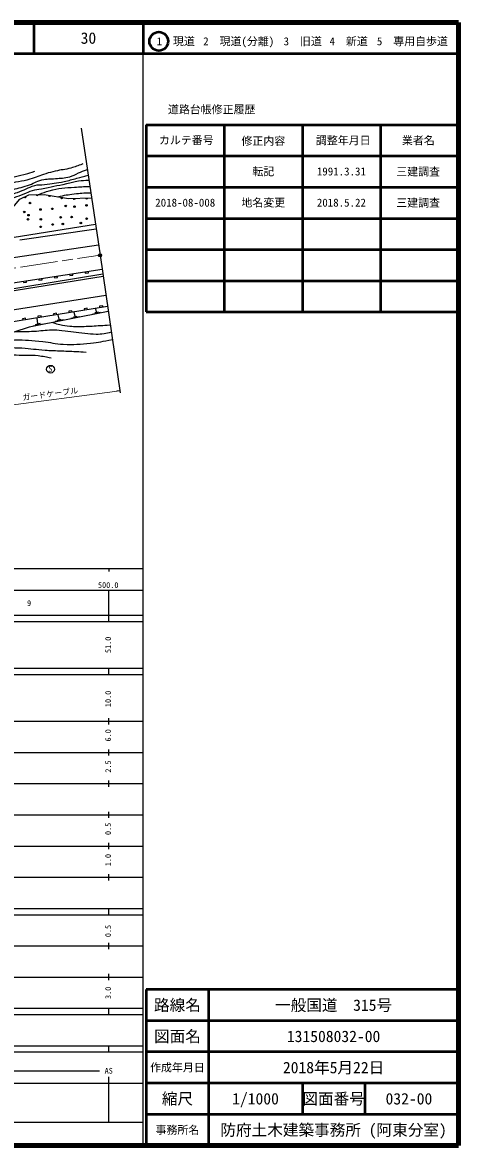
# Model space of a CAD drawing. Units: millimetres at full size, sheet at 1:1000; details may follow other scales. Extents: x 40000 to 680000, y 20000 to 380000.
# Drawn here: x 540392 to 680000, y 20000 to 380000 of the extents above; entities that cross this region are included whole.
import ezdxf
from ezdxf.enums import TextEntityAlignment as Align

# ---------------------------------------------------------------- set-up
doc = ezdxf.new("R2010")
doc.units = ezdxf.units.MM
doc.header["$LTSCALE"] = 1000
doc.header["$PDMODE"] = 32
doc.header["$PDSIZE"] = 500
doc.linetypes.add('CHAIN', pattern=[18.5, 12, -1.5, 3.5, -1.5])
for name, color, linetype, lineweight in [('M-BGD', 7, 'Continuous', 25), ('M-BMK', 2, 'CHAIN', 13), ('M-BMK-SRVR', 3, 'Continuous', 25), ('M-STR-HTXT', 7, 'Continuous', 13), ('M-TTL', 2, 'Continuous', 140), ('M-TTL-BAND', 7, 'Continuous', 25), ('M-TTL-FRAM', 2, 'Continuous', 50), ('M-TTL-LINE', 7, 'Continuous', 50)]:
    doc.layers.add(name, color=color, linetype=linetype, lineweight=lineweight)
doc.layers.add('M-OTRS', color=6, linetype='Continuous')
doc.layers.add('M-TTL-TXT', color=7, linetype='Continuous')
doc.styles.add('ＭＳ ゴシック', font='')
doc.styles.get('ＭＳ ゴシック').set_extended_font_data('MS Gothic')

msp = doc.modelspace()

# ---------------------------------------------------------------- linework, layer by layer
at = {"layer": 'M-BGD'}
for p, q in [((512546, 307082), (563756, 315337)), ((563991, 313738), (539546, 310227)), ((352808, 277558), (564727, 308726)), ((566114, 299274), (508405, 289841)), ((555480, 299368), (555556, 298874)), ((555556, 298874), (556545, 299025)), ((556545, 299025), (556469, 299519)), ((560423, 300124), (560499, 299630)), ((560499, 299630), (561487, 299781)), ((561487, 299781), (561411, 300275)), ((508452, 289331), (566200, 298686)), ((540653, 297099), (540729, 296605)), ((540729, 296605), (541717, 296756)), ((541717, 296756), (541642, 297250)), ((545595, 297855), (545671, 297361)), ((545671, 297361), (546660, 297512)), ((546660, 297512), (546584, 298006)), ((550538, 298612), (550614, 298117)), ((550614, 298117), (551602, 298269)), ((551602, 298269), (551526, 298763)), ((426127, 270322), (567089, 292633)), ((561135, 288386), (560148, 288226)), ((560148, 288226), (560228, 287733)), ((561215, 287893), (561135, 288386)), ((564136, 287275), (563917, 288212)), ((566071, 289187), (565084, 289027)), ((565084, 289027), (565164, 288533)), ((566151, 288693), (566071, 289187)), ((541393, 285186), (540406, 285026)), ((540406, 285026), (540486, 284532)), ((541473, 284692), (541393, 285186)), ((567864, 287351), (542492, 282349)), ((545347, 283492), (545058, 285115)), ((546329, 285986), (545342, 285826)), ((545342, 285826), (545422, 285332)), ((546409, 285492), (546329, 285986)), ((551264, 286786), (550277, 286626)), ((550277, 286626), (550357, 286133)), ((550841, 284200), (553478, 284778)), ((551344, 286293), (551264, 286786)), ((551614, 284590), (552776, 284879)), ((552183, 284879), (551848, 286260)), ((556200, 287586), (555213, 287426)), ((555213, 287426), (555293, 286933)), ((555909, 285199), (558546, 285777)), ((556280, 287093), (556200, 287586)), ((556681, 285589), (557844, 285878)), ((557251, 285878), (556959, 287077)), ((562743, 286538), (565399, 287123)), ((563566, 286994), (564721, 287229)), ((542492, 282349), (537673, 280769)), ((543779, 282759), (547040, 283438)), ((544598, 283204), (546197, 283570))]:
    msp.add_line(p, q, dxfattribs=at)
for points in [[(500291, 302478), (503684, 306364), (508661, 310155), (512748, 311933), (524656, 314302), (534372, 317264), (539552, 323351), (542413, 324773), (547326, 324864), (555172, 323553), (562509, 323834)], [(69612, 299261), (91235, 295729), (128396, 289398), (205387, 275225), (247153, 267286), (253373, 266279), (260877, 265213), (275569, 263988), (292828, 263514), (303137, 263751), (311825, 264225), (342144, 267640), (507994, 292101), (565867, 300957)], [(567632, 288933), (510328, 279643), (371476, 258604), (329550, 252748)]]:
    msp.add_lwpolyline(points, dxfattribs=at)
msp.add_circle((549378, 268841), 1250, dxfattribs=at)
for centre, start, end in [((541169, 324285), 222.68448, 10.16407), ((545079, 324939), 197.3178, 344.79739), ((549076, 324689), 186.7771, 334.25669), ((553022, 324030), 186.7771, 334.25669), ((556967, 323738), 198.45286, 345.93245), ((560964, 323891), 198.45286, 345.93245)]:
    msp.add_arc(centre, 417, start, end, dxfattribs=at)
for points, knots in [([(464120, 320770), (465545, 320607), (465996, 320601), (467201, 320573), (469850, 320509), (471311, 321023), (473955, 321205), (475664, 321322), (476627, 321394), (478339, 321323), (480402, 321238), (481550, 321037), (483591, 320731), (486517, 320291), (488068, 319474), (491016, 319230), (492139, 319137), (492773, 319223), (493900, 319230), (495288, 319239), (496067, 319199), (497454, 319269), (499142, 319354), (500079, 319516), (501759, 319704), (503752, 319927), (504879, 319990), (506854, 320336), (508705, 320660), (509738, 320879), (511554, 321362), (513567, 321899), (514630, 322426), (516649, 322942), (518472, 323409), (519540, 323454), (521388, 323811), (524278, 324370), (525870, 324830), (528774, 325312), (531813, 325817), (533569, 325754), (536594, 326339), (538754, 326756), (539946, 327098), (542044, 327761), (543860, 328335), (544732, 329099), (546586, 329538), (548245, 329931), (549235, 329783), (550930, 329972), (552721, 330173), (553776, 330039), (555512, 330525), (556649, 330844), (557189, 331289), (558276, 331750), (559401, 332226), (559771, 332370), (561176, 332920)], [0, 0, 0, 0, 1, 1, 1, 2, 2, 2, 3, 3, 3, 4, 4, 4, 5, 5, 5, 6, 6, 6, 7, 7, 7, 8, 8, 8, 9, 9, 9, 10, 10, 10, 11, 11, 11, 12, 12, 12, 13, 13, 13, 14, 14, 14, 15, 15, 15, 16, 16, 16, 17, 17, 17, 18, 18, 18, 19, 19, 19, 20, 20, 20, 20]), ([(559717, 334639), (557938, 333956), (557395, 333766), (555866, 333336), (553957, 332799), (552816, 332802), (550890, 332329), (549701, 332036), (549034, 331873), (547868, 331499), (545861, 330857), (544793, 330325), (542774, 329722), (541369, 329303), (540541, 329224), (539101, 328952), (536588, 328478), (535165, 328304), (532643, 327886), (529727, 327402), (528036, 327399), (525179, 326642), (524377, 326429), (523963, 326194), (523164, 325970), (521728, 325568), (520889, 325485), (519432, 325163), (516965, 324617), (515594, 324263), (513124, 323730), (510860, 323241), (509582, 323011), (507312, 322552), (505377, 322160), (504309, 321859), (502359, 321551), (500584, 321271), (499592, 321011), (497796, 320972), (496584, 320945), (495908, 321096), (494706, 321253), (493217, 321447), (492394, 321628), (490915, 321885), (488232, 322349), (487377, 322528), (484064, 323177)], [0, 0, 0, 0, 1, 1, 1, 2, 2, 2, 3, 3, 3, 4, 4, 4, 5, 5, 5, 6, 6, 6, 7, 7, 7, 8, 8, 8, 9, 9, 9, 10, 10, 10, 11, 11, 11, 12, 12, 12, 13, 13, 13, 14, 14, 14, 15, 15, 15, 16, 16, 16, 16]), ([(490848, 324627), (493410, 324135), (494232, 323978), (496430, 323864), (498639, 323749), (499885, 323873), (502091, 324048), (504427, 324234), (505743, 324355), (508041, 324812), (510425, 325285), (511691, 325838), (514044, 326444), (516298, 327025), (517544, 327439), (519837, 327836), (522961, 328378), (524765, 328314), (527894, 328824), (533149, 329680), (536153, 329962), (541283, 331391), (542491, 331727), (542920, 331824), (544363, 332299)], [0, 0, 0, 0, 1, 1, 1, 2, 2, 2, 3, 3, 3, 4, 4, 4, 5, 5, 5, 6, 6, 6, 7, 7, 7, 8, 8, 8, 8]), ([(561705, 329312), (560127, 329283), (559636, 329262), (558323, 329088), (556799, 328886), (555982, 328569), (554479, 328245), (551346, 327571), (549591, 327188), (546448, 326560), (545289, 326329), (544613, 326322), (543473, 326007), (542408, 325713), (541885, 325335), (540853, 324939), (539603, 324458), (538906, 324173), (537626, 323780), (536408, 323406), (535712, 323232), (534462, 322989), (533220, 322748), (532509, 322698), (531255, 322533), (530016, 322370), (529319, 322300), (528076, 322167), (525282, 321869), (523694, 321898), (520915, 321483), (519383, 321253), (518547, 320994), (517018, 320745), (515634, 320520), (514847, 320474), (513463, 320245), (511796, 319969), (510858, 319821), (509208, 319456), (507988, 319186), (507320, 318974), (506109, 318670), (504895, 318365), (504215, 318195), (502999, 317898), (501663, 317572), (500935, 317284), (499576, 317082), (498752, 316959), (498276, 317088), (497443, 317082), (495026, 317062), (493673, 316957), (491256, 316976), (485901, 317019), (482906, 317305), (477551, 317351), (473756, 317384), (471628, 317157), (467835, 317272), (465533, 317342), (464246, 317453), (461950, 317628), (459804, 317791), (458593, 317812), (456461, 318102), (454739, 318336), (454149, 318440), (452077, 318852)], [0, 0, 0, 0, 1, 1, 1, 2, 2, 2, 3, 3, 3, 4, 4, 4, 5, 5, 5, 6, 6, 6, 7, 7, 7, 8, 8, 8, 9, 9, 9, 10, 10, 10, 11, 11, 11, 12, 12, 12, 13, 13, 13, 14, 14, 14, 15, 15, 15, 16, 16, 16, 17, 17, 17, 18, 18, 18, 19, 19, 19, 20, 20, 20, 21, 21, 21, 22, 22, 22, 23, 23, 23, 23]), ([(459206, 320004), (461618, 319552), (462322, 319429), (464340, 319214), (466552, 318979), (467803, 318923), (470027, 318925), (472767, 318927), (474292, 319254), (477031, 319320), (479828, 319387), (481398, 319369), (484193, 319241), (486130, 319152), (487211, 319017), (489143, 318846), (490964, 318684), (491976, 318466), (493803, 318398), (495705, 318328), (496772, 318435), (498674, 318477), (500416, 318515), (501406, 318379), (503133, 318612), (503934, 318720), (504367, 318875), (505157, 319045), (506794, 319396), (507731, 319507), (509347, 319946), (510201, 320178), (510649, 320417), (511512, 320613), (512501, 320837), (513093, 320755), (514086, 320964), (515434, 321247), (516144, 321588), (517480, 321923), (518580, 322200), (519215, 322276), (520335, 322462), (523944, 323059), (526009, 323101), (529624, 323664), (531583, 323969), (532683, 324136), (534626, 324533), (536274, 324869), (537219, 324997), (538813, 325533), (541008, 326272), (542090, 327104), (544316, 327745), (545488, 328083), (546213, 327900), (547423, 328061), (549887, 328389), (551284, 328495), (553716, 329009), (555326, 329350), (556203, 329649), (557797, 330062), (559226, 330433), (559673, 330549), (561455, 331014)], [0, 0, 0, 0, 1, 1, 1, 2, 2, 2, 3, 3, 3, 4, 4, 4, 5, 5, 5, 6, 6, 6, 7, 7, 7, 8, 8, 8, 9, 9, 9, 10, 10, 10, 11, 11, 11, 12, 12, 12, 13, 13, 13, 14, 14, 14, 15, 15, 15, 16, 16, 16, 17, 17, 17, 18, 18, 18, 19, 19, 19, 20, 20, 20, 21, 21, 21, 22, 22, 22, 22]), ([(545664, 324833), (547139, 325492), (547661, 325644), (548978, 326053), (552029, 326999), (553890, 326951), (557075, 327198), (558988, 327346), (559655, 327390), (561981, 327431)], [0, 0, 0, 0, 1, 1, 1, 2, 2, 2, 3, 3, 3, 3]), ([(551629, 324145), (554109, 324662), (554836, 324814), (556917, 325065), (558999, 325317), (559742, 325342), (562275, 325430)], [0, 0, 0, 0, 1, 1, 1, 2, 2, 2, 2]), ([(568843, 280679), (567740, 280432), (567419, 280363), (566495, 280230), (565513, 280090), (564958, 279988), (563967, 280002), (562570, 280022), (561794, 280166), (560404, 280301), (557498, 280583), (555886, 280882), (552979, 281143), (551752, 281253), (551067, 281425), (549836, 281389), (547588, 281323), (546342, 281060), (544097, 280933), (542905, 280865), (542235, 280892), (541042, 280862), (539726, 280829), (539313, 280817), (537673, 280769)], [0, 0, 0, 0, 1, 1, 1, 2, 2, 2, 3, 3, 3, 4, 4, 4, 5, 5, 5, 6, 6, 6, 7, 7, 7, 8, 8, 8, 8]), ([(550062, 283841), (551146, 283479), (551475, 283383), (552399, 283162), (553615, 282871), (554315, 282774), (555559, 282653), (557327, 282481), (558330, 282546), (560105, 282583), (562151, 282624), (563293, 282756), (565336, 282863), (566571, 282928), (566958, 282948), (568499, 283027)], [0, 0, 0, 0, 1, 1, 1, 2, 2, 2, 3, 3, 3, 4, 4, 4, 5, 5, 5, 5]), ([(532206, 277831), (534839, 278115), (535630, 278155), (537832, 278218), (541368, 278320), (543352, 278047), (546877, 277744), (549452, 277523), (550849, 276918), (553433, 276836), (556859, 276728), (558795, 276836), (562201, 277231), (564945, 277549), (565924, 277721), (569179, 278392)], [0, 0, 0, 0, 1, 1, 1, 2, 2, 2, 3, 3, 3, 4, 4, 4, 5, 5, 5, 5]), ([(532439, 273810), (535274, 273590), (536027, 273538), (538330, 273423), (541089, 273287), (542648, 273474), (545400, 273226), (546260, 273148), (546735, 273040), (547585, 272884), (548361, 272741), (548616, 272686), (549563, 272474)], [0, 0, 0, 0, 1, 1, 1, 2, 2, 2, 3, 3, 3, 4, 4, 4, 4]), ([(534182, 275787), (537045, 275789), (537842, 275775), (540184, 275655), (543094, 275506), (544704, 275153), (547611, 274964), (549399, 274848), (550403, 274844), (552193, 274766), (554322, 274674), (555517, 274668), (557643, 274529), (558878, 274449), (559279, 274422), (560803, 274292)], [0, 0, 0, 0, 1, 1, 1, 2, 2, 2, 3, 3, 3, 4, 4, 4, 5, 5, 5, 5])]:
    msp.add_open_spline(points, degree=3, knots=knots, dxfattribs=at)
for p in [(542800, 322112), (549935, 320269), (554253, 321191), (557044, 320980), (560888, 321375), (540983, 319269), (542168, 316925), (542326, 318215), (546170, 320032), (546275, 316925), (552594, 317557), (556122, 317610), (560915, 317083), (546249, 314477), (550067, 315240), (553305, 315398), (559071, 315714)]:
    msp.add_point(p, dxfattribs=at)
at = {"layer": 'M-BMK'}
msp.add_line((466514, 290709), (565220, 305363), dxfattribs=at)
at = {"layer": 'M-BMK-SRVR'}
for p, q in [((559233, 346153), (565220, 305363)), ((565220, 305363), (571694, 261257))]:
    msp.add_line(p, q, dxfattribs=at)
msp.add_circle((565220, 305363), 500, dxfattribs=at)
msp.add_point((565220, 305363), dxfattribs=at)
at = {"layer": 'M-OTRS'}
msp.add_point((565220, 305363), dxfattribs=at)
at = {"layer": 'M-STR-HTXT'}
for p, q in [((532385, 256812), (571594, 261939)), ((571594, 261939), (570567, 262075))]:
    msp.add_line(p, q, dxfattribs=at)
at = {"layer": 'M-TTL'}
for p, q in [((680000, 380000), (40000, 380000)), ((680000, 20000), (680000, 380000)), ((40000, 20000), (680000, 20000))]:
    msp.add_line(p, q, dxfattribs=at)
at = {"layer": 'M-TTL-BAND'}
for p, q in [((579000, 20000), (579000, 370000)), ((40000, 205000), (579000, 205000)), ((568000, 205000), (568000, 204000)), ((68000, 198000), (579000, 198000)), ((568000, 188000), (568000, 198000)), ((40000, 190000), (579000, 190000)), ((40000, 188000), (579000, 188000)), ((40000, 173000), (579000, 173000)), ((568000, 171000), (568000, 173000)), ((40000, 171000), (579000, 171000)), ((40000, 156000), (579000, 156000)), ((568000, 155000), (568000, 157000)), ((46000, 146000), (579000, 146000)), ((568000, 145000), (568000, 147000)), ((568000, 135000), (568000, 137000)), ((52000, 136000), (579000, 136000)), ((46000, 126000), (579000, 126000)), ((568000, 125000), (568000, 127000)), ((52000, 116000), (579000, 116000)), ((568000, 115000), (568000, 117000)), ((46000, 106000), (579000, 106000)), ((568000, 105000), (568000, 107000)), ((40000, 96000), (579000, 96000)), ((40000, 94000), (579000, 94000)), ((568000, 94000), (568000, 96000)), ((49000, 84000), (579000, 84000)), ((568000, 83000), (568000, 85000)), ((40000, 74000), (579000, 74000)), ((568000, 73000), (568000, 75000)), ((40000, 64000), (579000, 64000)), ((40000, 62000), (579000, 62000)), ((568000, 62000), (568000, 64000)), ((40000, 52000), (579000, 52000)), ((568000, 50000), (568000, 52000)), ((40000, 50000), (579000, 50000)), ((71000, 44000), (565000, 44000)), ((40000, 40000), (579000, 40000)), ((568000, 27500), (568000, 42000)), ((68000, 27500), (579000, 27500))]:
    msp.add_line(p, q, dxfattribs=at)
at = {"layer": 'M-TTL-FRAM'}
for p, q in [((580000, 347197), (580000, 287197)), ((580000, 347197), (680000, 347197)), ((580000, 287197), (680000, 287197)), ((680000, 70000), (580000, 70000)), ((580000, 70000), (580000, 20000))]:
    msp.add_line(p, q, dxfattribs=at)
at = {"layer": 'M-TTL-LINE'}
for p, q in [((543997, 380000), (543997, 370000)), ((579000, 380000), (579000, 370000)), ((40000, 370000), (680000, 370000)), ((605000, 347197), (605000, 287197)), ((630000, 347197), (630000, 287197)), ((655000, 347197), (655000, 287197)), ((580000, 337197), (680000, 337197)), ((580000, 327197), (680000, 327197)), ((580000, 317197), (680000, 317197)), ((580000, 307197), (680000, 307197)), ((580000, 297197), (680000, 297197)), ((600000, 70000), (600000, 20000)), ((680000, 60000), (580000, 60000)), ((680000, 50000), (580000, 50000)), ((680000, 40000), (580000, 40000)), ((630000, 40000), (630000, 30000)), ((650000, 40000), (650000, 30000)), ((680000, 30000), (580000, 30000))]:
    msp.add_line(p, q, dxfattribs=at)
msp.add_circle((584031, 373958), 3000, dxfattribs=at)

# ---------------------------------------------------------------- texts
at = {"layer": 'M-BGD', "style": 'ＭＳ ゴシック'}
msp.add_text('S', height=1833, dxfattribs=at).set_placement((548699, 267467), align=Align.BOTTOM_LEFT)
at = {"layer": 'M-STR-HTXT', "style": 'ＭＳ ゴシック'}
msp.add_text('ガードケーブル', height=1833, rotation=7.451, dxfattribs=at).set_placement((540559, 258298), align=Align.BOTTOM_LEFT)
at = {"layer": 'M-TTL-BAND', "style": 'ＭＳ ゴシック'}
for s, p in [('500.0', (567844, 198195)), ('9', (542500, 192405)), ('AS', (568000, 42500))]:
    msp.add_text(s, height=1833, dxfattribs=at).set_placement(p, align=Align.BOTTOM_CENTER)
for s, p in [('51.0', (569278, 180500)), ('10.0', (569278, 163174)), ('6.0', (569278, 151500)), ('2.5', (569278, 141500)), ('0.5', (569278, 121500)), ('1.0', (569278, 111500)), ('0.5', (569278, 88764)), ('3.0', (569278, 68936))]:
    msp.add_text(s, height=1833, rotation=90, dxfattribs=at).set_placement(p, align=Align.BOTTOM_CENTER)
at = {"layer": 'M-TTL-TXT', "style": 'ＭＳ ゴシック'}
for s, height, p in [('30', 3666, (561497, 375000)), ('1\u3000現道', 2566, (589448, 373958)), ('2\u3000現道(分離)', 2566, (609619, 373958)), ('3\u3000旧道', 2566, (630121, 373958)), ('4\u3000新道', 2566, (644824, 373958)), ('5\u3000専用自歩道', 2566, (665228, 373958)), ('道路台帳修正履歴', 2566, (600968, 352113)), ('カルテ番号', 2566, (592839, 342277)), ('修正内容', 2566, (617509, 342023)), ('調整年月日', 2566, (643089, 342197)), ('業者名', 2566, (667134, 342197)), ('転記', 2566, (617500, 332245)), ('1991.3.31', 2566, (642500, 332245)), ('三建調査', 2566, (667077, 332189)), ('2018-08-008', 2566, (592500, 322245)), ('地名変更', 2566, (617500, 322245)), ('2018.5.22', 2566, (642500, 322245)), ('三建調査', 2566, (667077, 322189)), ('路線名', 3666, (590000, 65000)), ('路線名', 3666, (590000, 65000)), ('一般国道\u3000315号', 3666, (640000, 65000)), ('図面名', 3666, (590000, 55000)), ('図面名', 3666, (590000, 55000)), ('131508032-00', 3666, (640000, 55000)), ('2018年5月22日', 3666, (640000, 45000)), ('作成年月日', 2566, (590000, 45000)), ('作成年月日', 2566, (590000, 45000)), ('縮尺', 3666, (590000, 35000)), ('縮尺', 3666, (590000, 35000)), ('1/1000', 3666, (615000, 35000)), ('図面番号', 3666, (640000, 35000)), ('図面番号', 3666, (640000, 35000)), ('032-00', 3666, (664125, 35000)), ('事務所名', 2566, (590000, 25000)), ('事務所名', 2566, (590000, 25000)), ('防府土木建築事務所 (阿東分室)', 3666, (640000, 25000))]:
    msp.add_text(s, height=height, dxfattribs=at).set_placement(p, align=Align.MIDDLE_CENTER)

doc.saveas('drawing.dxf')
